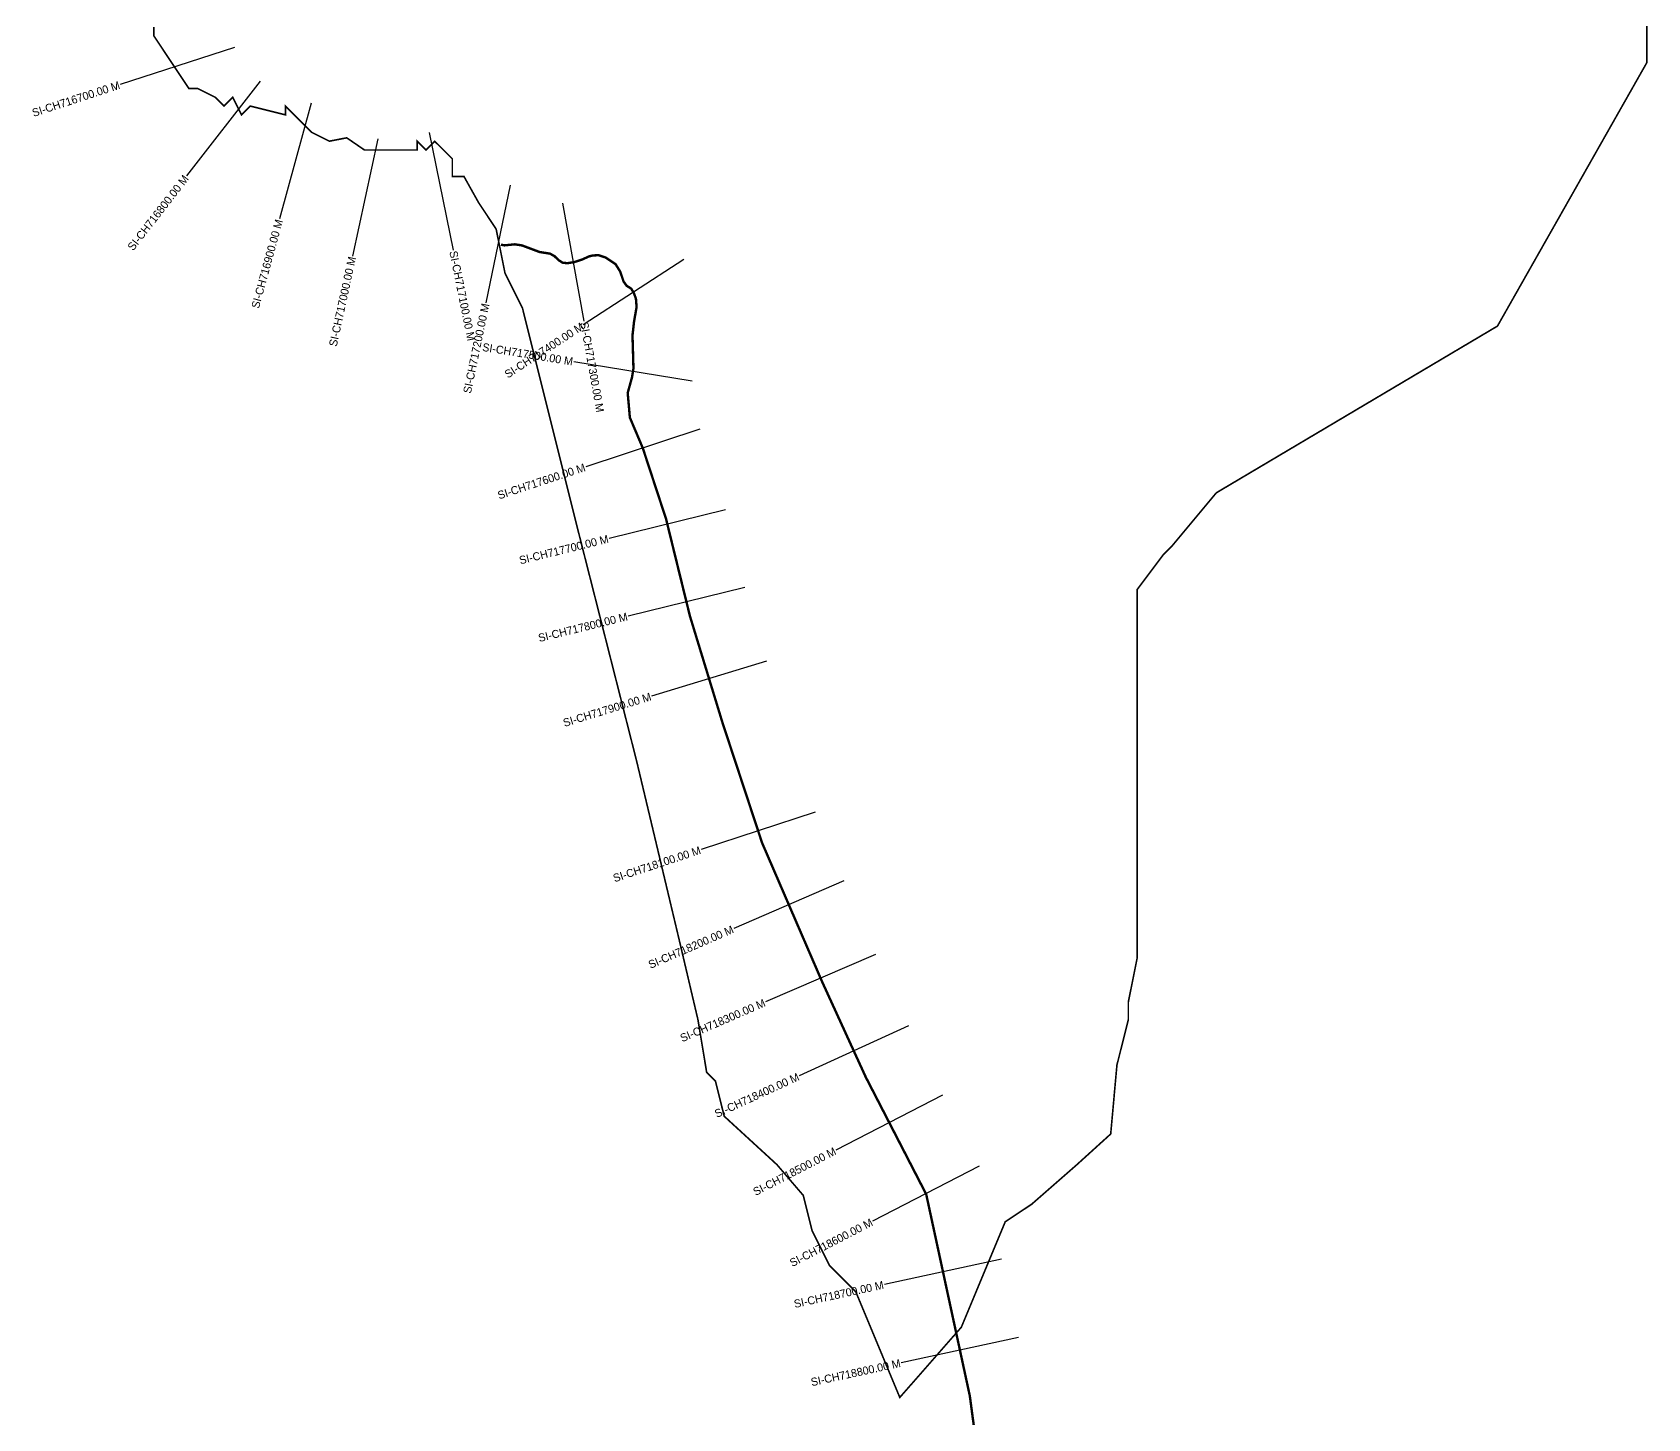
# Model space of a CAD drawing. Header units: metres. Extents: x 353810 to 357193, y 1743664 to 1749894.
# Drawn here: x 354701 to 356720, y 1746288 to 1748021 of the extents above; entities that cross this region are included whole.
import ezdxf
from ezdxf.enums import TextEntityAlignment as Align

# ---------------------------------------------------------------- set-up
doc = ezdxf.new("R2010")
doc.units = ezdxf.units.M
for name, color, linetype in [('CS', 134, 'Continuous'), ('CSMark', 6, 'Continuous'), ('NATURALLY PROTECTED', 3, 'Continuous')]:
    doc.layers.add(name, color=color, linetype=linetype)

msp = doc.modelspace()

# ---------------------------------------------------------------- linework, layer by layer
at = {"color": 6, "const_width": 2}
msp.add_lwpolyline([(356719.4, 1748191.3), (356719.3, 1747982.7), (356532.6, 1747653.4), (356181.2, 1747445), (356126.3, 1747379.1), (356115.3, 1747368.1), (356082.4, 1747324.2), (356082.3, 1747166), (356082.2, 1746945.5), (356082.2, 1746863.2), (356071.2, 1746808.3), (356071.2, 1746786.3), (356057, 1746729.8), (356049.2, 1746643.6), (356007.3, 1746605.6), (355950.4, 1746555.8), (355917.4, 1746533.9), (355862.5, 1746402.1), (355785.6, 1746314.3), (355730.7, 1746446.1), (355697.8, 1746479.1), (355675.9, 1746523), (355664.9, 1746566.9), (355632, 1746605.3), (355566.2, 1746665.7), (355555.2, 1746709.6), (355544.2, 1746720.6), (355533.3, 1746786.5), (355525.3, 1746820.5), (355509.7, 1746886.9), (355456.5, 1747110.4), (355379.8, 1747412.3), (355314, 1747675.8), (355292.1, 1747719.7), (355281.1, 1747774.6), (355259.2, 1747807.6), (355240.8, 1747840.5), (355226.3, 1747840.5), (355226.3, 1747862.5), (355204.3, 1747884.4), (355193.3, 1747873.5), (355182.4, 1747884.4), (355182.4, 1747873.5), (355116.5, 1747873.5), (355094.3, 1747888.7), (355072.6, 1747884.5), (355050.6, 1747895.5), (355017.7, 1747928.4), (355017.7, 1747917.4), (354973.8, 1747928.4), (354962.8, 1747917.5), (354951.8, 1747939.4), (354940.9, 1747928.4), (354929.9, 1747939.4), (354907.9, 1747950.4), (354897, 1747950.4), (354853.1, 1748016.3), (354853.1, 1748027.3)], dxfattribs=at)
at = {"layer": 'CS'}
for p, q in [((354953.9, 1748001.7), (354811.3, 1747955.3)), ((354986.1, 1747959.7), (354894.2, 1747841.1)), ((355049.7, 1747932), (355010.2, 1747787.3)), ((355133.4, 1747887.5), (355101.4, 1747741)), ((355197.3, 1747895.3), (355227.2, 1747748.3)), ((355298.7, 1747829.4), (355268.1, 1747682.5)), ((355364.1, 1747807.1), (355390.8, 1747659.5)), ((355515.6, 1747736.6), (355389.9, 1747654.8)), ((355526.1, 1747584.7), (355378, 1747608.8)), ((355535.6, 1747524.4), (355393.1, 1747477.5)), ((355567.9, 1747423.7), (355422.2, 1747387.9)), ((355591.7, 1747326.6), (355446.1, 1747290.8)), ((355618.9, 1747234.7), (355475.4, 1747190.9)), ((355679.8, 1747045.9), (355537.3, 1746999)), ((355715.7, 1746959.9), (355578, 1746900.4)), ((355755.4, 1746868.1), (355617.7, 1746808.6)), ((355796.3, 1746778.6), (355659.9, 1746716.2)), ((355839.1, 1746692.2), (355705.7, 1746623.4)), ((355884.9, 1746603.3), (355751.6, 1746534.5)), ((355912.9, 1746487.1), (355766.3, 1746455.4)), ((355934, 1746389.4), (355787.4, 1746357.6))]:
    msp.add_line(p, q, dxfattribs=at)
at = {"layer": 'NATURALLY PROTECTED', "const_width": 3, "flags": 128}
msp.add_lwpolyline([(355287.1, 1747755.2), (355291.5, 1747754.3), (355304.4, 1747755.6), (355313.5, 1747754.2), (355335.3, 1747746), (355342.9, 1747744.8), (355348.2, 1747744), (355353.8, 1747741), (355359.1, 1747735.8), (355364.2, 1747732.6), (355370.4, 1747732), (355379, 1747733.5), (355388.5, 1747736.6), (355397, 1747740.4), (355401.8, 1747741.7), (355409.2, 1747742), (355418, 1747739.1), (355430.3, 1747730.8), (355436.2, 1747721.4), (355440.3, 1747709.2), (355444.1, 1747703.9), (355449.9, 1747700.1), (355453, 1747695.3), (355455.8, 1747687.6), (355456.6, 1747677.1), (355453.5, 1747659.5), (355451.5, 1747641.9), (355452.7, 1747600.5), (355450.9, 1747589.4), (355445.5, 1747569.9), (355448.2, 1747539.1), (355464.3, 1747501.1), (355493.4, 1747412.5), (355523.3, 1747290.9), (355564, 1747157.6), (355613.5, 1747007.4), (355688.5, 1746833.9), (355743.1, 1746714.6), (355818.6, 1746568.3), (355873.1, 1746316.3), (355895.6, 1746148.5)], dxfattribs=at)

# ---------------------------------------------------------------- texts
at = {"layer": 'CSMark'}
for s, rotation, p in [('SI-CH716700.00 M', 18.0518, (354810.3, 1747955)), ('SI-CH716800.00 M', 52.2054, (354893.6, 1747840.3)), ('SI-CH716900.00 M', 74.7002, (355009.9, 1747786.4)), ('SI-CH717000.00 M', 77.6907, (355101.2, 1747740)), ('SI-CH717200.00 M', 78.2367, (355267.9, 1747681.6)), ('SI-CH717400.00 M', 33.0324, (355389, 1747654.3)), ('SI-CH717500.00 M', 350.7353, (355377, 1747609)), ('SI-CH717600.00 M', 18.1922, (355392.1, 1747477.2)), ('SI-CH717700.00 M', 13.7938, (355421.3, 1747387.7)), ('SI-CH717800.00 M', 13.7938, (355445.1, 1747290.6)), ('SI-CH717900.00 M', 17.0043, (355474.5, 1747190.6)), ('SI-CH718100.00 M', 18.2233, (355536.3, 1746998.7)), ('SI-CH718200.00 M', 23.3772, (355577.1, 1746900)), ('SI-CH718300.00 M', 23.3772, (355616.8, 1746808.2)), ('SI-CH718400.00 M', 24.5996, (355659, 1746715.8)), ('SI-CH718500.00 M', 27.2765, (355704.9, 1746623)), ('SI-CH718600.00 M', 27.2765, (355750.7, 1746534.1)), ('SI-CH718700.00 M', 12.2112, (355765.3, 1746455.2)), ('SI-CH718800.00 M', 12.2112, (355786.4, 1746357.4))]:
    msp.add_text(s, height=10, rotation=rotation, dxfattribs=at).set_placement(p, align=Align.MIDDLE_RIGHT)
for s, rotation, p in [('SI-CH717100.00 M', 281.4891, (355227.4, 1747747.3)), ('SI-CH717300.00 M', 280.2302, (355391, 1747658.5))]:
    msp.add_text(s, height=10, rotation=rotation, dxfattribs=at).set_placement(p, align=Align.MIDDLE_LEFT)

doc.saveas('drawing.dxf')
